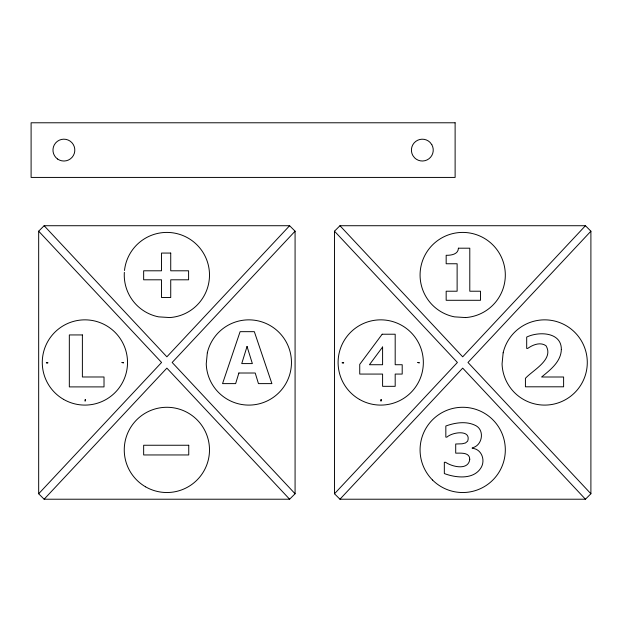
<?xml version="1.0" encoding="UTF-8"?>
<svg xmlns="http://www.w3.org/2000/svg" width="622" height="622" viewBox="0 0 622 622"><rect width="100%" height="100%" fill="white"/><g stroke="black" fill="none" stroke-linecap="round" stroke-linejoin="round"><path stroke-width="0.93" d="M38.673 493.759L161.58 362.47L38.673 231.19L44.139 225.724L289.611 225.724L295.077 231.19L295.077 493.759L289.611 499.217L44.139 499.217L38.673 493.759L38.673 231.19M289.611 225.724L166.875 356.818L44.139 225.724M44.139 499.217L166.875 368.123L289.611 499.217M295.077 231.19L172.162 362.47L295.077 493.759M334.496 493.759L457.403 362.47L334.496 231.19L339.962 225.724L585.434 225.724L590.9 231.19L590.9 493.759L585.434 499.217L339.962 499.217L334.496 493.759L334.496 231.19M585.434 225.724L462.698 356.818L339.962 225.724M339.962 499.217L462.698 368.123L585.434 499.217M590.9 231.19L467.985 362.47L590.9 493.759M124.493 270.5A42.623 42.623 0 0 1 168.935 232.465A42.623 42.623 0 0 1 209.497 274.621A42.623 42.623 0 0 1 169.775 317.562L158.664 316.862A42.623 42.623 0 0 1 124.338 272.358M469.766 459.223C468.537 470.784 452.217 466.858 445.585 462.286L444.333 462.286L444.333 473.56C456.105 478.007 474.392 479.99 481.475 466.966C485.378 459.456 481.327 448.905 472.215 448.299L472.215 447.809C482.058 445.888 484.973 430.992 476.227 425.86C466.897 420.775 455.405 422.556 445.834 426L445.834 437.134L446.915 437.134C452.28 432.041 471.523 429.32 467.69 441.107L465.513 442.957L462.13 443.797L455.708 444.007L455.708 453.15C460.63 453.213 469.719 452.085 469.766 459.223M207.328 352.806L206.24 363.878A42.623 42.623 0 0 0 268.121 400.49A42.623 42.623 0 0 0 275.149 328.937A42.623 42.623 0 0 0 207.328 352.806M503.151 352.806L502.063 363.878A42.623 42.623 0 0 0 563.944 400.49A42.623 42.623 0 0 0 570.973 328.937A42.623 42.623 0 0 0 503.151 352.806M561.339 349.541C560.966 361.786 550.276 369.927 541.591 377.002L563.61 377.002L563.61 386.806L525.427 386.806L525.427 378.324C532.774 370.183 554.272 359.508 545.984 345.715C540.269 341.727 532.797 344.782 527.697 348.421L526.686 348.421L526.686 337.077C538.535 331.277 561.612 331.829 561.339 349.541M122.013 362.47L123.366 363.038L123.444 362.47L122.013 362.47M417.844 362.47L419.189 363.038L419.267 362.47L417.844 362.47M458.414 248.194C458.305 254.39 450.989 255.44 446.168 255.277L446.168 263.759L457.123 263.759L457.123 291.22L446.168 291.22L446.168 300.294L480.503 300.294L480.503 291.22L469.789 291.22L469.789 248.194L458.414 248.194M238.879 373.013L235.637 383.618L222.552 383.618L240.1 331.666L254.336 331.666L271.892 383.618L258.457 383.618L255.214 373.013L238.879 373.013M247.043 346.462L241.74 363.59L252.353 363.59L247.043 346.462M382.592 347.029L369.437 364.725L382.592 364.725L382.592 347.029M382.172 334.224L359.734 364.375L359.734 374.071L382.592 374.071L382.592 386.324L395.188 386.324L395.188 374.071L402.201 374.071L402.201 364.725L395.188 364.725L395.188 334.224L382.172 334.224M47.84 362.851L46.44 363.038L46.362 362.47L47.84 362.851M343.663 362.851L342.263 363.038L342.193 362.47L343.663 362.851M85.284 399.534L84.903 401.011L85.471 400.933L85.284 399.534M381.107 399.534L380.726 401.011L381.294 400.933L381.107 399.534M455.117 122.783L31.1 122.783L31.1 177.425L455.117 177.425L455.117 122.783M170.731 253.068L161.518 253.068L161.518 270.795L143.651 270.795L143.651 279.799L161.518 279.799L161.518 297.526L170.731 297.526L170.731 279.799L188.598 279.799L188.598 270.795L170.731 270.795L170.731 253.068M82.384 334.939L69.33 334.939L69.33 386.9L104.014 386.9L104.014 376.986L82.384 376.986L82.384 334.939M188.746 445.251L143.651 445.251L143.651 454.954L188.746 454.954L188.746 445.251M465.598 317.562L454.488 316.862A42.623 42.623 0 0 1 428.255 249.927A42.623 42.623 0 0 1 500.01 254.437A42.623 42.623 0 0 1 465.598 317.562M431.792 144.638L430.059 142.376A10.932 10.932 0 0 0 412.868 155.57L414.602 157.832A10.932 10.932 0 0 0 431.792 144.638M63.592 399.386A42.623 42.623 0 0 0 127.526 362.47A42.623 42.623 0 0 0 63.592 325.555A42.623 42.623 0 0 0 63.592 399.386M145.564 486.816A42.623 42.623 0 0 0 209.497 449.908A42.623 42.623 0 0 0 145.564 412.992A42.623 42.623 0 0 0 145.564 486.816M432.554 480.044A42.623 42.623 0 0 0 503.867 460.941A42.623 42.623 0 0 0 451.665 408.732A42.623 42.623 0 0 0 432.554 480.044M359.415 399.386A42.623 42.623 0 0 0 423.349 362.47A42.623 42.623 0 0 0 359.415 325.555A42.623 42.623 0 0 0 359.415 399.386M57.589 159.03A10.932 10.932 0 0 0 74.772 151.092A10.932 10.932 0 0 0 59.3 140.183A10.932 10.932 0 0 0 57.589 159.03"/></g></svg>
